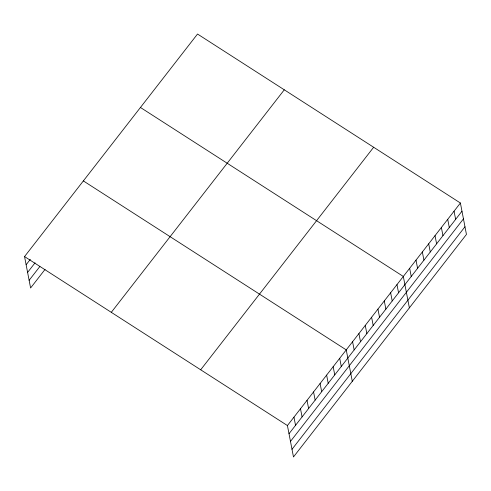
<?xml version="1.0" encoding="UTF-8"?>
<svg xmlns="http://www.w3.org/2000/svg" width="491" height="491" viewBox="0 0 491 491"><rect width="100%" height="100%" fill="white"/><g stroke="black" fill="none" stroke-linecap="round" stroke-linejoin="round"><path stroke-width="0.74" d="M24.55 256.572L197.523 34.039L460.398 203.016L466.45 234.428L293.477 456.961L287.425 425.55L24.55 256.572L30.602 287.984L45.068 269.369M26.127 264.759L30.325 259.358M27.6 272.425L35.07 262.82M29.122 280.318L39.857 266.509M111.297 312.337L284.277 89.804M200.678 369.791L373.651 147.251M287.425 425.55L460.398 203.016M289.003 433.737L461.976 211.204M290.482 441.403L463.455 218.869M291.998 449.296L464.977 226.762M140.444 107.474L403.32 276.451L409.371 307.863M83.36 180.915L346.241 349.887L352.286 381.298M454.058 211.173L455.636 219.36M447.718 219.336L449.296 227.523M441.372 227.493L442.95 235.68M435.032 235.655L436.609 243.843M428.692 243.812L430.263 252M422.346 251.975L423.923 260.162M416.006 260.132L417.583 268.319M409.66 268.295L411.237 276.482M396.98 284.614L398.557 292.802M390.633 292.771L392.211 300.958M384.293 300.934L385.871 309.121M377.947 309.091L379.525 317.278M371.607 317.247L373.185 325.435M365.267 325.41L366.845 333.598M358.921 333.567L360.498 341.754M352.581 341.73L354.158 349.917M339.704 358.295L341.282 366.482M333.168 366.703L334.745 374.891M326.632 375.112L328.209 383.299M320.101 383.514L321.679 391.701M313.565 391.922L315.142 400.11M307.028 400.331L308.606 408.518M300.498 408.739L302.075 416.927M293.962 417.141L295.539 425.329"/></g></svg>
